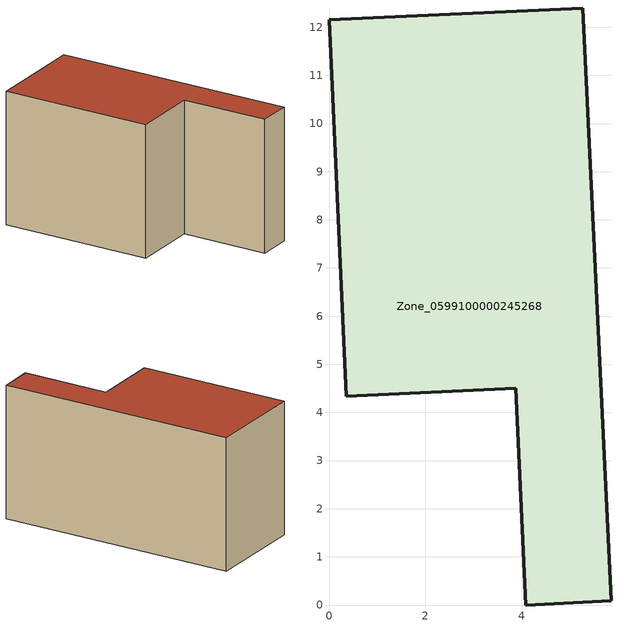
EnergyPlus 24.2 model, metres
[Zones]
Zone_0599100000245268
 floor ground (C_G): 0,12.15 5.27,12.4 5.86,0.08 4.08,0 3.87,4.5 0.35,4.34 z0
 wall outside (C_F): 5.27,12.4 0,12.15 0.35,4.34 3.87,4.5 4.08,0 5.86,0.08 5.27,12.4 z0:6.93
 roof outside (C_R): 5.86,0.08 5.27,12.4 0,12.15 0.35,4.34 3.87,4.5 4.08,0 z6.93
[BUILDING]
Pand.0599100000245268: North Axis=0; Terrain=City; Loads Convergence Tolerance Value=0.04; Temperature Convergence Tolerance Value=0.4; Solar Distribution=FullExterior; Maximum Number of Warmup Days=25; Minimum Number of Warmup Days=1
[Site:Location]
Rotterdam.The.Hague.AP_ZH_NLD Design_Conditions: Latitude=51.96; Longitude=4.45; Time Zone=1; Elevation=-4.5
[SITE:GROUNDTEMPERATURE:BUILDINGSURFACE]
18, 18, 18, 18, 18, 18, 18, 18, 18, 18, 18, 18
[MATERIAL] Thermal Absorptance=0.9; Solar Absorptance=0.7; Visible Absorptance=0.7
Name | Roughness | Thickness | Conductivity | Density | Specific Heat
G.TI.1946 | MediumSmooth | 0.15 | 1 | 540 | 1210
F.TI.1946 | Rough | 0.3 | 0.857143 | 1920 | 840
R.TI.1946 | MediumRough | 0.2 | 0.1 | 1500 | 1000
[CONSTRUCTION]
C_G: G.TI.1946
C_F: F.TI.1946
C_R: R.TI.1946
[ZONE]
Zone_0599100000245268: Type=1; Multiplier=1; Ceiling Height=Autocalculate; Volume=Autocalculate; Floor Area=autocalculate; Part of Total Floor Area=Yes
[ZONEINFILTRATION:DESIGNFLOWRATE]
Infil_Zone_0599100000245268: Zone or ZoneList or Space or SpaceList=Zone_0599100000245268; Schedule=AlwaysOn; Design Flow Rate Calculation Method=Flow/Area; Flow Rate per Floor Area=0.003; Constant Term Coefficient=1; Temperature Term Coefficient=0; Velocity Term Coefficient=0; Velocity Squared Term Coefficient=0
[HVACTEMPLATE:ZONE:IDEALLOADSAIRSYSTEM]
Zone_0599100000245268: Maximum Heating Supply Air Temperature=50; Minimum Cooling Supply Air Temperature=13; Maximum Heating Supply Air Humidity Ratio=0.0156; Minimum Cooling Supply Air Humidity Ratio=0.0077; Heating Limit=NoLimit; Cooling Limit=NoLimit; Dehumidification Control Type=ConstantSensibleHeatRatio; Cooling Sensible Heat Ratio=0.7; Dehumidification Setpoint=60; Humidification Control Type=None; Humidification Setpoint=30; Outdoor Air Method=None; Outdoor Air Flow Rate per Person=0.00944; Outdoor Air Flow Rate per Zone Floor Area=0; Outdoor Air Flow Rate per Zone=0; Demand Controlled Ventilation Type=None; Outdoor Air Economizer Type=NoEconomizer; Heat Recovery Type=None; Sensible Heat Recovery Effectiveness=0.7; Latent Heat Recovery Effectiveness=0.65
[ZONECONTROL:THERMOSTAT]
ThermostatControl_Zone_0599100000245268: Zone or ZoneList=Zone_0599100000245268; Control Type Schedule=DualSetpointControlType; Control 1=Thermostat_Zone_0599100000245268; Temperature Difference Between Cutout And Setpoint=0
[THERMOSTATSETPOINT:DUALSETPOINT]
Thermostat_Zone_0599100000245268: Heating Setpoint Temperature Schedule=HeatingSetpoint_Zone_0599100000245268; Cooling Setpoint Temperature Schedule=CoolingSetpoint_Zone_0599100000245268
[SCHEDULE:COMPACT]
HeatingSetpoint_Zone_0599100000245268: Through: 12/31, For: AllDays, Until: 24:00, 21
CoolingSetpoint_Zone_0599100000245268: Through: 12/31, For: AllDays, Until: 24:00, 24
DualSetpointControlType: Through: 12/31, For: AllDays, Until: 24:00, 4
AlwaysOn: Through: 12/31, For: AllDays, Until: 24:00, 1
